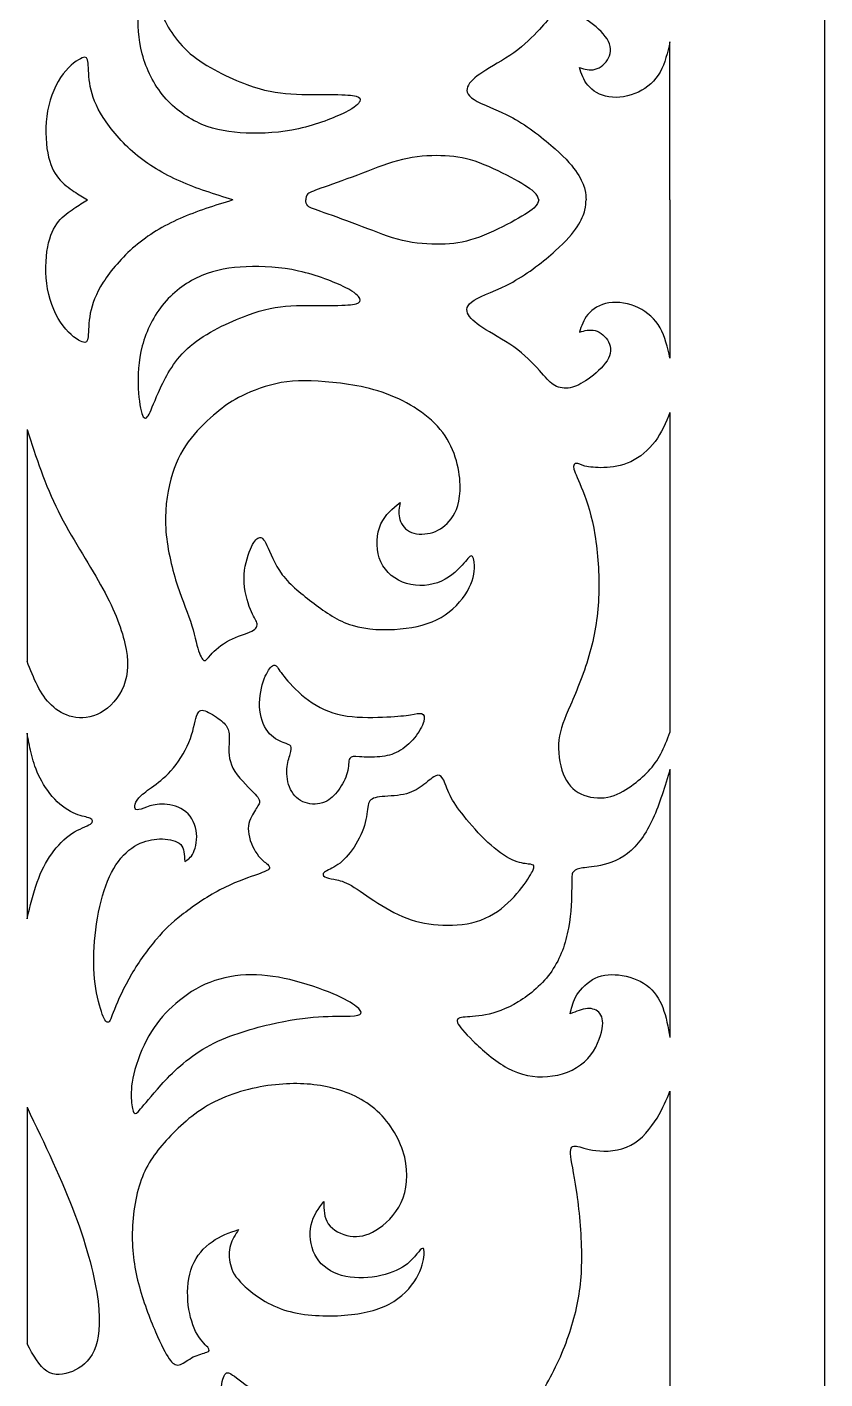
# Model space of a CAD drawing. Header units: millimetres. Extents: x 142 to 455, y 14 to 407.
# Drawn here: x 395.3 to 455, y 115.5 to 216.5 of the extents above; entities that cross this region are included whole.
import ezdxf

# ---------------------------------------------------------------- set-up
doc = ezdxf.new("R2010")
doc.units = ezdxf.units.MM
for name, color, linetype in [('Default', 7, 'Continuous'), ('DV1_Layer_1', 7, 'Continuous'), ('Layer_1', 7, 'Continuous')]:
    doc.layers.add(name, color=color, linetype=linetype)

# ---------------------------------------------------------------- blocks, each defined once
blk = doc.blocks.new('SE')
at = {"layer": 'DV1_Layer_1', "color": 7, "linetype": 'Continuous'}
for points, knots in [([(411.72, 212.24), (410.41, 212.73), (408.68, 213.54), (407.5, 214.54), (406.33, 215.54), (405.7, 216.72), (405.27, 217.65), (404.84, 218.58), (404.61, 219.25), (404.42, 219.62), (404.23, 219.98), (404.07, 220.04), (403.93, 219.7), (403.78, 219.37), (403.66, 218.64), (403.61, 217.71), (403.57, 216.78), (403.61, 215.65), (403.91, 214.52), (404.21, 213.38), (404.77, 212.24), (405.55, 211.32), (406.33, 210.4), (407.33, 209.7), (408.36, 209.26), (409.4, 208.83), (410.47, 208.66), (412.89, 208.56), (414.25, 208.63), (415.6, 208.93), (416.95, 209.23), (418.29, 209.76), (419.08, 210.15), (419.86, 210.54), (420.09, 210.8), (420.17, 210.98), (420.25, 211.17), (420.18, 211.28), (419.61, 211.44), (419.11, 211.48), (418.23, 211.49), (417.35, 211.5), (416.09, 211.47), (415.02, 211.53), (413.94, 211.6), (413.04, 211.76), (411.72, 212.24)], [0, 0, 0, 0, 0.058824, 0.058824, 0.058824, 0.117647, 0.117647, 0.117647, 0.176471, 0.176471, 0.176471, 0.235294, 0.235294, 0.235294, 0.294118, 0.294118, 0.294118, 0.352941, 0.352941, 0.352941, 0.411765, 0.411765, 0.411765, 0.470588, 0.470588, 0.470588, 0.529412, 0.529412, 0.588235, 0.588235, 0.588235, 0.647059, 0.647059, 0.647059, 0.705882, 0.705882, 0.705882, 0.764706, 0.764706, 0.823529, 0.823529, 0.823529, 0.882353, 0.882353, 0.882353, 1, 1, 1, 1]), ([(443.37, 215.42), (443.18, 214.63), (443, 213.83), (442.25, 212.51), (441.7, 212), (441.01, 211.67), (440.31, 211.34), (439.48, 211.2), (438.8, 211.31), (438.11, 211.41), (437.57, 211.77), (437.23, 212.18), (436.89, 212.58), (436.74, 213.04), (436.6, 213.5), (436.99, 213.38), (437.37, 213.27), (438.17, 213.48), (438.58, 213.81), (438.78, 214.23), (438.98, 214.64), (438.97, 215.14), (438.66, 215.64), (438.36, 216.14), (437.76, 216.64), (436.74, 217.35), (436.33, 217.57), (435.91, 217.65), (435.5, 217.72), (435.09, 217.67), (434.76, 217.49), (434.43, 217.31), (434.19, 217.01), (433.77, 216.53), (433.34, 216.05), (432.74, 215.4), (431.98, 214.82), (431.22, 214.24), (430.29, 213.74), (428.93, 212.9), (428.5, 212.55), (428.1, 211.84), (428.13, 211.47), (428.72, 211.11), (429.3, 210.74), (430.45, 210.38), (431.61, 209.74), (432.77, 209.1), (433.96, 208.17), (434.79, 207.42), (435.63, 206.67), (436.12, 206.11), (436.44, 205.61), (436.76, 205.12), (436.92, 204.7), (437, 204.38), (437.08, 204.06), (437.08, 203.84), (437.09, 203.61)], [0, 0, 0, 0, 0.045455, 0.045455, 0.090909, 0.090909, 0.090909, 0.136364, 0.136364, 0.136364, 0.181818, 0.181818, 0.181818, 0.227273, 0.227273, 0.227273, 0.272727, 0.272727, 0.318182, 0.318182, 0.318182, 0.363636, 0.363636, 0.363636, 0.409091, 0.409091, 0.454545, 0.454545, 0.454545, 0.5, 0.5, 0.5, 0.545455, 0.545455, 0.545455, 0.590909, 0.590909, 0.590909, 0.636364, 0.636364, 0.681818, 0.681818, 0.727273, 0.727273, 0.727273, 0.772727, 0.772727, 0.772727, 0.818182, 0.818182, 0.818182, 0.863636, 0.863636, 0.863636, 0.909091, 0.909091, 0.909091, 1, 1, 1, 1]), ([(410.68, 203.61), (409.33, 204.04), (407.97, 204.46), (406.73, 205.01), (405.48, 205.56), (404.36, 206.23), (403.37, 207.06), (402.39, 207.9), (401.54, 208.9), (400.99, 209.77), (400.43, 210.64), (400.16, 211.38), (400.02, 212.08), (399.89, 212.78), (399.89, 213.44), (399.85, 213.83), (399.81, 214.23), (399.74, 214.35), (399.09, 214.1), (398.5, 213.71), (397.99, 213.03), (397.47, 212.34), (397.03, 211.36), (396.83, 210.27), (396.63, 209.18), (396.67, 208), (396.84, 207.12), (397, 206.24), (397.29, 205.67), (397.64, 205.24), (398, 204.8), (398.43, 204.5), (398.8, 204.25), (399.17, 204), (399.49, 203.81), (399.8, 203.61)], [0, 0, 0, 0, 0.076923, 0.076923, 0.076923, 0.153846, 0.153846, 0.153846, 0.230769, 0.230769, 0.230769, 0.307692, 0.307692, 0.307692, 0.384615, 0.384615, 0.384615, 0.461538, 0.461538, 0.538462, 0.538462, 0.538462, 0.615385, 0.615385, 0.615385, 0.692308, 0.692308, 0.692308, 0.769231, 0.769231, 0.769231, 0.846154, 0.846154, 0.846154, 1, 1, 1, 1]), ([(433.55, 203.61), (433.52, 203.78), (433.49, 203.96), (433.18, 204.23), (432.87, 204.5), (432.29, 204.86), (430.69, 205.72), (429.68, 206.2), (428.79, 206.5), (427.9, 206.8), (427.13, 206.91), (426.24, 206.92), (425.35, 206.94), (424.35, 206.87), (423.36, 206.64), (422.38, 206.4), (421.41, 206.01), (420.38, 205.61), (419.35, 205.22), (418.24, 204.83), (416.8, 204.32), (416.47, 204.2), (416.3, 204.06), (416.13, 203.93), (416.13, 203.77), (416.13, 203.61)], [0, 0, 0, 0, 0.1, 0.1, 0.1, 0.2, 0.2, 0.3, 0.3, 0.3, 0.4, 0.4, 0.4, 0.5, 0.5, 0.5, 0.6, 0.6, 0.6, 0.7, 0.7, 0.8, 0.8, 0.8, 1, 1, 1, 1]), ([(410.68, 203.61), (409.33, 203.19), (407.97, 202.76), (406.73, 202.22), (405.48, 201.67), (404.36, 201), (403.37, 200.16), (402.39, 199.33), (401.54, 198.33), (400.99, 197.46), (400.43, 196.58), (400.16, 195.84), (400.02, 195.14), (399.89, 194.44), (399.89, 193.79), (399.85, 193.39), (399.81, 193), (399.74, 192.87), (399.09, 193.13), (398.5, 193.51), (397.99, 194.2), (397.47, 194.88), (397.03, 195.87), (396.83, 196.96), (396.63, 198.04), (396.67, 199.23), (396.84, 200.1), (397, 200.98), (397.29, 201.55), (397.64, 201.99), (398, 202.42), (398.43, 202.72), (398.8, 202.97), (399.17, 203.22), (399.49, 203.42), (399.8, 203.61)], [0, 0, 0, 0, 0.076923, 0.076923, 0.076923, 0.153846, 0.153846, 0.153846, 0.230769, 0.230769, 0.230769, 0.307692, 0.307692, 0.307692, 0.384615, 0.384615, 0.384615, 0.461538, 0.461538, 0.538462, 0.538462, 0.538462, 0.615385, 0.615385, 0.615385, 0.692308, 0.692308, 0.692308, 0.769231, 0.769231, 0.769231, 0.846154, 0.846154, 0.846154, 1, 1, 1, 1]), ([(433.55, 203.61), (433.52, 203.44), (433.49, 203.27), (433.18, 203), (432.87, 202.73), (432.29, 202.36), (430.69, 201.51), (429.68, 201.02), (428.79, 200.72), (427.9, 200.43), (427.13, 200.32), (426.24, 200.3), (425.35, 200.28), (424.35, 200.35), (423.36, 200.59), (422.38, 200.82), (421.41, 201.22), (420.38, 201.61), (419.35, 202.01), (418.24, 202.4), (416.8, 202.91), (416.47, 203.02), (416.3, 203.16), (416.13, 203.3), (416.13, 203.45), (416.13, 203.61)], [0, 0, 0, 0, 0.1, 0.1, 0.1, 0.2, 0.2, 0.3, 0.3, 0.3, 0.4, 0.4, 0.4, 0.5, 0.5, 0.5, 0.6, 0.6, 0.6, 0.7, 0.7, 0.8, 0.8, 0.8, 1, 1, 1, 1]), ([(443.37, 191.8), (443.18, 192.6), (443, 193.4), (442.25, 194.71), (441.7, 195.23), (441.01, 195.56), (440.31, 195.88), (439.48, 196.03), (438.8, 195.92), (438.11, 195.81), (437.57, 195.46), (437.23, 195.05), (436.89, 194.64), (436.74, 194.18), (436.6, 193.73), (436.99, 193.84), (437.37, 193.96), (438.17, 193.74), (438.58, 193.41), (438.78, 193), (438.98, 192.59), (438.97, 192.09), (438.66, 191.59), (438.36, 191.09), (437.76, 190.59), (436.74, 189.87), (436.33, 189.66), (435.91, 189.58), (435.5, 189.5), (435.09, 189.56), (434.76, 189.74), (434.43, 189.92), (434.19, 190.22), (433.77, 190.69), (433.34, 191.17), (432.74, 191.83), (431.98, 192.41), (431.22, 192.99), (430.29, 193.49), (428.93, 194.33), (428.5, 194.67), (428.1, 195.38), (428.13, 195.76), (428.72, 196.12), (429.3, 196.48), (430.45, 196.84), (431.61, 197.48), (432.77, 198.13), (433.96, 199.05), (434.79, 199.8), (435.63, 200.55), (436.12, 201.12), (436.44, 201.61), (436.76, 202.1), (436.92, 202.52), (437, 202.84), (437.08, 203.16), (437.08, 203.39), (437.09, 203.61)], [0, 0, 0, 0, 0.045455, 0.045455, 0.090909, 0.090909, 0.090909, 0.136364, 0.136364, 0.136364, 0.181818, 0.181818, 0.181818, 0.227273, 0.227273, 0.227273, 0.272727, 0.272727, 0.318182, 0.318182, 0.318182, 0.363636, 0.363636, 0.363636, 0.409091, 0.409091, 0.454545, 0.454545, 0.454545, 0.5, 0.5, 0.5, 0.545455, 0.545455, 0.545455, 0.590909, 0.590909, 0.590909, 0.636364, 0.636364, 0.681818, 0.681818, 0.727273, 0.727273, 0.727273, 0.772727, 0.772727, 0.772727, 0.818182, 0.818182, 0.818182, 0.863636, 0.863636, 0.863636, 0.909091, 0.909091, 0.909091, 1, 1, 1, 1]), ([(411.72, 194.98), (410.41, 194.5), (408.68, 193.69), (407.5, 192.69), (406.33, 191.69), (405.7, 190.5), (405.27, 189.57), (404.84, 188.64), (404.61, 187.97), (404.42, 187.61), (404.23, 187.25), (404.07, 187.19), (403.93, 187.52), (403.78, 187.86), (403.66, 188.59), (403.61, 189.52), (403.57, 190.44), (403.61, 191.57), (403.91, 192.71), (404.21, 193.84), (404.77, 194.98), (405.55, 195.91), (406.33, 196.83), (407.33, 197.53), (408.36, 197.96), (409.4, 198.4), (410.47, 198.57), (412.89, 198.67), (414.25, 198.6), (415.6, 198.3), (416.95, 198), (418.29, 197.47), (419.08, 197.08), (419.86, 196.68), (420.09, 196.43), (420.17, 196.24), (420.25, 196.06), (420.18, 195.94), (419.61, 195.78), (419.11, 195.74), (418.23, 195.73), (417.35, 195.73), (416.09, 195.76), (415.02, 195.69), (413.94, 195.63), (413.04, 195.47), (411.72, 194.98)], [0, 0, 0, 0, 0.058824, 0.058824, 0.058824, 0.117647, 0.117647, 0.117647, 0.176471, 0.176471, 0.176471, 0.235294, 0.235294, 0.235294, 0.294118, 0.294118, 0.294118, 0.352941, 0.352941, 0.352941, 0.411765, 0.411765, 0.411765, 0.470588, 0.470588, 0.470588, 0.529412, 0.529412, 0.588235, 0.588235, 0.588235, 0.647059, 0.647059, 0.647059, 0.705882, 0.705882, 0.705882, 0.764706, 0.764706, 0.823529, 0.823529, 0.823529, 0.882353, 0.882353, 0.882353, 1, 1, 1, 1]), ([(411.11, 188.84), (411.81, 189.2), (412.81, 189.64), (413.89, 189.88), (414.97, 190.12), (416.12, 190.14), (417.59, 190.03), (419.05, 189.92), (420.82, 189.66), (422.47, 189.01), (424.12, 188.36), (425.65, 187.32), (426.55, 185.98), (427.45, 184.65), (427.72, 183.02), (427.67, 181.88), (427.63, 180.73), (427.27, 180.08), (426.86, 179.61), (426.45, 179.13), (425.5, 178.56), (424.3, 178.62), (423.46, 179.06), (423.22, 179.48), (423.05, 180.26), (423.12, 180.63), (423.19, 181), (422.63, 180.56), (422.08, 180.12), (421.43, 178.68), (421.35, 177.68), (421.63, 176.86), (421.91, 176.04), (422.55, 175.39), (423.36, 175.06), (424.18, 174.74), (425.16, 174.72), (425.98, 175.01), (426.79, 175.29), (427.43, 175.88), (427.82, 176.31), (428.22, 176.73), (428.36, 177.01), (428.5, 177.01), (428.63, 177.01), (428.76, 176.73), (428.76, 176.26), (428.76, 175.78), (428.63, 175.09), (428.22, 174.38), (427.8, 173.66), (427.1, 172.92), (426.25, 172.42), (425.39, 171.92), (424.38, 171.67), (422.03, 171.45), (420.71, 171.49), (419.61, 171.83), (418.51, 172.17), (417.64, 172.79), (416.75, 173.46), (415.87, 174.12), (414.97, 174.82), (414.37, 175.61), (413.77, 176.41), (413.47, 177.29), (412.99, 178.31), (412.65, 178.56), (412.22, 178.05), (411.77, 176.98), (411.52, 176.16), (411.52, 174.46), (411.77, 173.58), (411.99, 173.02), (412.21, 172.47), (412.41, 172.24), (412.47, 172.02), (412.54, 171.79), (412.47, 171.58), (411.71, 171.19), (411.02, 171.02), (409.82, 170.39), (409.31, 169.94), (409.03, 169.63), (408.74, 169.32), (408.68, 169.17), (408.57, 169.19), (408.45, 169.21), (408.28, 169.41), (407.95, 170.42), (407.8, 171.24), (407.21, 173.02), (406.78, 173.99), (406.03, 176.46), (405.7, 177.96), (405.65, 179.37), (405.6, 180.78), (405.83, 182.09), (406.17, 183.16), (406.51, 184.23), (406.97, 185.06), (407.56, 185.81), (408.15, 186.56), (408.88, 187.23), (409.45, 187.71), (410.01, 188.19), (410.41, 188.47), (411.11, 188.84)], [0, 0, 0, 0, 0.02381, 0.02381, 0.02381, 0.047619, 0.047619, 0.047619, 0.071429, 0.071429, 0.071429, 0.095238, 0.095238, 0.095238, 0.119048, 0.119048, 0.119048, 0.142857, 0.142857, 0.142857, 0.166667, 0.190476, 0.190476, 0.214286, 0.214286, 0.238095, 0.238095, 0.238095, 0.261905, 0.261905, 0.285714, 0.285714, 0.285714, 0.309524, 0.309524, 0.309524, 0.333333, 0.333333, 0.333333, 0.357143, 0.357143, 0.357143, 0.380952, 0.380952, 0.380952, 0.404762, 0.404762, 0.404762, 0.428571, 0.428571, 0.428571, 0.452381, 0.452381, 0.452381, 0.47619, 0.47619, 0.5, 0.5, 0.5, 0.52381, 0.52381, 0.52381, 0.547619, 0.547619, 0.547619, 0.571429, 0.571429, 0.595238, 0.619048, 0.619048, 0.642857, 0.642857, 0.666667, 0.666667, 0.666667, 0.690476, 0.690476, 0.690476, 0.714286, 0.714286, 0.738095, 0.738095, 0.761905, 0.761905, 0.761905, 0.785714, 0.785714, 0.785714, 0.809524, 0.809524, 0.833333, 0.833333, 0.857143, 0.857143, 0.880952, 0.880952, 0.880952, 0.904762, 0.904762, 0.904762, 0.928571, 0.928571, 0.928571, 0.952381, 0.952381, 0.952381, 1, 1, 1, 1]), ([(443.37, 187.73), (443.06, 186.97), (442.74, 186.22), (442.26, 185.57), (441.77, 184.92), (441.11, 184.37), (440.43, 184.05), (439.74, 183.73), (439.03, 183.63), (438.43, 183.61), (437.83, 183.59), (437.34, 183.65), (437.01, 183.73), (436.69, 183.82), (436.51, 183.93), (436.23, 183.93), (436.11, 183.82), (436.19, 183.5), (436.27, 183.19), (436.54, 182.68), (437.17, 181.05), (437.53, 179.93), (437.98, 177.23), (438.08, 175.65), (438.04, 174.15), (437.99, 172.65), (437.78, 171.24), (436.99, 168.38), (436.39, 166.94), (435.93, 165.87), (435.47, 164.8), (435.16, 164.1), (435.06, 163.26), (434.97, 162.43), (435.1, 161.46), (435.39, 160.73), (435.67, 160), (436.11, 159.51), (436.71, 159.23), (437.3, 158.94), (438.04, 158.86), (438.71, 158.98), (439.37, 159.11), (439.96, 159.46), (440.97, 160.17), (441.4, 160.54), (442.13, 161.33), (442.43, 161.74), (442.68, 162.23), (442.94, 162.71), (443.16, 163.27), (443.37, 163.83)], [0, 0, 0, 0, 0.05, 0.05, 0.05, 0.1, 0.1, 0.1, 0.15, 0.15, 0.15, 0.2, 0.2, 0.2, 0.25, 0.25, 0.3, 0.3, 0.3, 0.35, 0.35, 0.4, 0.4, 0.45, 0.45, 0.45, 0.5, 0.5, 0.55, 0.55, 0.55, 0.6, 0.6, 0.6, 0.65, 0.65, 0.65, 0.7, 0.7, 0.7, 0.75, 0.75, 0.75, 0.8, 0.8, 0.85, 0.85, 0.9, 0.9, 0.9, 1, 1, 1, 1]), ([(395.29, 186.45), (395.96, 184.39), (396.64, 182.33), (398.59, 178.41), (399.86, 176.53), (400.79, 174.86), (401.73, 173.19), (402.33, 171.72), (402.61, 170.47), (402.9, 169.22), (402.87, 168.2), (402.52, 167.31), (402.17, 166.42), (401.5, 165.68), (400.79, 165.29), (400.09, 164.9), (399.34, 164.85), (398.71, 164.99), (398.07, 165.13), (397.54, 165.44), (397.12, 165.85), (396.69, 166.25), (396.36, 166.75), (396.07, 167.32), (395.78, 167.88), (395.54, 168.51), (395.29, 169.14)], [0, 0, 0, 0, 0.1, 0.1, 0.2, 0.2, 0.2, 0.3, 0.3, 0.3, 0.4, 0.4, 0.4, 0.5, 0.5, 0.5, 0.6, 0.6, 0.6, 0.7, 0.7, 0.7, 0.8, 0.8, 0.8, 1, 1, 1, 1]), ([(422.2, 164.98), (421.36, 164.94), (420.22, 164.9), (418.22, 165.2), (416.51, 165.88), (414.58, 167.81), (414.15, 168.5), (413.87, 168.88), (413.79, 168.92), (413.48, 168.67), (413.24, 168.37), (413.03, 167.82), (412.82, 167.28), (412.65, 166.5), (412.68, 165.76), (412.71, 165.03), (412.94, 164.34), (413.29, 163.88), (413.64, 163.43), (414.11, 163.2), (414.44, 163.07), (414.77, 162.94), (414.95, 162.91), (415.02, 162.8), (415.09, 162.68), (415.05, 162.48), (414.97, 162.21), (414.88, 161.93), (414.75, 161.57), (414.72, 161.1), (414.69, 160.63), (414.77, 160.04), (414.99, 159.57), (415.22, 159.1), (415.61, 158.74), (416.08, 158.58), (416.55, 158.41), (417.11, 158.44), (417.54, 158.62), (417.98, 158.8), (418.29, 159.13), (418.58, 159.52), (418.86, 159.91), (419.12, 160.37), (419.35, 161.26), (419.32, 161.68), (419.42, 161.88), (419.52, 162.07), (419.75, 162.03), (420.16, 162), (420.56, 161.97), (421.15, 161.96), (421.66, 162), (422.18, 162.05), (422.62, 162.17), (423.06, 162.4), (423.49, 162.64), (423.92, 163), (424.26, 163.41), (424.6, 163.83), (424.86, 164.3), (425.05, 164.97), (424.98, 165.17), (424.8, 165.23), (424.63, 165.28), (424.36, 165.2), (423.96, 165.13), (423.56, 165.07), (423.03, 165.03), (422.2, 164.98)], [0, 0, 0, 0, 0.037037, 0.037037, 0.074074, 0.111111, 0.148148, 0.148148, 0.185185, 0.185185, 0.222222, 0.222222, 0.222222, 0.259259, 0.259259, 0.259259, 0.296296, 0.296296, 0.296296, 0.333333, 0.333333, 0.333333, 0.37037, 0.37037, 0.37037, 0.407407, 0.407407, 0.407407, 0.444444, 0.444444, 0.444444, 0.481481, 0.481481, 0.481481, 0.518519, 0.518519, 0.518519, 0.555556, 0.555556, 0.555556, 0.592593, 0.592593, 0.592593, 0.62963, 0.62963, 0.666667, 0.666667, 0.666667, 0.703704, 0.703704, 0.703704, 0.740741, 0.740741, 0.740741, 0.777778, 0.777778, 0.777778, 0.814815, 0.814815, 0.814815, 0.851852, 0.851852, 0.888889, 0.888889, 0.888889, 0.925926, 0.925926, 0.925926, 1, 1, 1, 1]), ([(406.85, 150.17), (407.63, 150.77), (408.68, 151.52), (409.7, 152.05), (410.71, 152.59), (411.68, 152.92), (412.94, 153.36), (413.22, 153.47), (413.48, 153.7), (413.45, 153.82), (413.28, 153.97), (413.11, 154.12), (412.79, 154.3), (412.49, 154.74), (412.18, 155.17), (411.88, 155.86), (411.8, 157), (412.01, 157.46), (412.22, 157.8), (412.42, 158.14), (412.62, 158.37), (412.67, 158.57), (412.72, 158.77), (412.62, 158.94), (411.78, 159.8), (411.04, 160.48), (410.69, 161.15), (410.34, 161.81), (410.42, 163.1), (410.42, 163.78), (410.33, 164.05), (410.24, 164.33), (410.05, 164.53), (409.72, 164.78), (409.4, 165.03), (408.45, 165.63), (408.11, 165.45), (407.83, 164.61), (407.71, 163.85), (407.4, 163.08), (407.08, 162.31), (406.57, 161.53), (405.54, 160.38), (405.03, 160.03), (404.61, 159.72), (404.18, 159.41), (403.86, 159.16), (403.44, 158.7), (403.36, 158.5), (403.34, 158.34), (403.33, 158.17), (403.38, 158.04), (403.53, 158.04), (403.68, 158.03), (403.93, 158.14), (404.23, 158.25), (404.53, 158.36), (404.88, 158.46), (405.38, 158.46), (405.87, 158.46), (406.5, 158.36), (406.99, 158.02), (407.48, 157.69), (407.84, 157.11), (408.05, 155.89), (407.91, 155.23), (407.73, 154.84), (407.54, 154.44), (407.31, 154.32), (407.08, 154.19), (407.07, 154.67), (407.05, 155.16), (406.78, 155.45), (406.5, 155.74), (405.95, 155.84), (405.41, 155.86), (404.87, 155.87), (404.33, 155.8), (403.76, 155.54), (403.2, 155.29), (402.61, 154.84), (402.12, 154.19), (401.63, 153.53), (401.23, 152.66), (400.93, 151.62), (400.63, 150.57), (400.43, 149.36), (400.34, 148.22), (400.24, 147.08), (400.26, 146), (400.5, 144.09), (400.73, 143.25), (400.92, 142.76), (401.11, 142.26), (401.27, 142.12), (401.39, 142.18), (401.5, 142.23), (401.57, 142.49), (401.83, 143.13), (402.08, 143.76), (402.53, 144.78), (403.67, 146.73), (404.37, 147.68), (404.97, 148.38), (405.57, 149.09), (406.07, 149.56), (406.85, 150.17)], [0, 0, 0, 0, 0.02439, 0.02439, 0.02439, 0.04878, 0.04878, 0.073171, 0.073171, 0.097561, 0.097561, 0.097561, 0.121951, 0.121951, 0.121951, 0.146341, 0.146341, 0.170732, 0.170732, 0.170732, 0.195122, 0.195122, 0.195122, 0.219512, 0.219512, 0.243902, 0.243902, 0.243902, 0.268293, 0.292683, 0.292683, 0.292683, 0.317073, 0.317073, 0.317073, 0.341463, 0.365854, 0.365854, 0.390244, 0.390244, 0.390244, 0.414634, 0.414634, 0.439024, 0.439024, 0.439024, 0.463415, 0.463415, 0.487805, 0.487805, 0.487805, 0.512195, 0.512195, 0.512195, 0.536585, 0.536585, 0.536585, 0.560976, 0.560976, 0.560976, 0.585366, 0.585366, 0.585366, 0.609756, 0.609756, 0.634146, 0.634146, 0.634146, 0.658537, 0.658537, 0.658537, 0.682927, 0.682927, 0.682927, 0.707317, 0.707317, 0.707317, 0.731707, 0.731707, 0.731707, 0.756098, 0.756098, 0.756098, 0.780488, 0.780488, 0.780488, 0.804878, 0.804878, 0.804878, 0.829268, 0.829268, 0.853659, 0.853659, 0.853659, 0.878049, 0.878049, 0.878049, 0.902439, 0.902439, 0.902439, 0.926829, 0.926829, 0.95122, 0.95122, 0.95122, 1, 1, 1, 1]), ([(395.29, 149.9), (395.52, 150.86), (395.75, 151.82), (396.05, 152.64), (396.34, 153.46), (396.7, 154.14), (397.14, 154.76), (397.57, 155.37), (398.09, 155.91), (399.19, 156.63), (400.36, 156.97), (400.21, 157.31), (399.77, 157.51), (399.4, 157.54), (398.44, 157.94), (397.86, 158.31), (396.86, 159.36), (396.44, 160.03), (395.87, 161.24), (395.72, 161.78), (395.59, 162.3), (395.47, 162.81), (395.38, 163.3), (395.29, 163.78)], [0, 0, 0, 0, 0.090909, 0.090909, 0.090909, 0.181818, 0.181818, 0.181818, 0.272727, 0.272727, 0.363636, 0.454545, 0.454545, 0.545455, 0.545455, 0.636364, 0.636364, 0.727273, 0.727273, 0.818182, 0.818182, 0.818182, 1, 1, 1, 1]), ([(427.97, 157.56), (428.46, 156.96), (429.1, 156.21), (429.75, 155.61), (430.39, 155.02), (431.03, 154.56), (432.09, 154.06), (432.5, 154.02), (432.77, 153.99), (433.04, 153.96), (433.17, 153.94), (433.22, 153.7), (433.13, 153.47), (432.57, 152.59), (432.1, 151.93), (430.87, 150.7), (430.12, 150.13), (429.23, 149.8), (428.35, 149.47), (427.33, 149.39), (425.43, 149.46), (424.55, 149.62), (422.82, 150.27), (421.98, 150.77), (420.49, 151.74), (419.85, 152.22), (419.36, 152.48), (418.86, 152.74), (418.52, 152.8), (418.23, 152.85), (417.94, 152.9), (417.69, 152.94), (417.41, 153.12), (417.36, 153.24), (417.54, 153.38), (417.72, 153.52), (418.12, 153.66), (418.54, 153.95), (418.95, 154.24), (419.38, 154.69), (419.75, 155.25), (420.12, 155.81), (420.43, 156.5), (420.73, 157.69), (420.72, 158.19), (420.93, 158.81), (421.16, 158.94), (422.13, 159.07), (422.88, 159.07), (423.45, 159.19), (424.03, 159.31), (424.45, 159.56), (424.83, 159.83), (425.2, 160.11), (425.89, 160.74), (426.23, 160.63), (426.39, 160.36), (426.55, 160.08), (426.69, 159.6), (426.92, 159.12), (427.16, 158.64), (427.49, 158.17), (427.97, 157.56)], [0, 0, 0, 0, 0.038462, 0.038462, 0.038462, 0.076923, 0.076923, 0.115385, 0.115385, 0.115385, 0.153846, 0.153846, 0.192308, 0.192308, 0.230769, 0.230769, 0.269231, 0.269231, 0.269231, 0.307692, 0.307692, 0.346154, 0.346154, 0.384615, 0.384615, 0.423077, 0.423077, 0.423077, 0.461538, 0.461538, 0.461538, 0.5, 0.5, 0.538462, 0.538462, 0.538462, 0.576923, 0.576923, 0.576923, 0.615385, 0.615385, 0.615385, 0.653846, 0.653846, 0.692308, 0.692308, 0.730769, 0.730769, 0.769231, 0.769231, 0.769231, 0.807692, 0.807692, 0.807692, 0.846154, 0.884615, 0.884615, 0.884615, 0.923077, 0.923077, 0.923077, 1, 1, 1, 1]), ([(443.37, 161.08), (442.98, 159.78), (442.6, 158.48), (441.58, 156.27), (440.96, 155.36), (440.2, 154.78), (439.44, 154.2), (438.56, 153.96), (437.29, 153.72), (436.9, 153.72), (436.34, 153.6), (436.17, 153.49), (436.09, 153.32), (436.01, 153.14), (436.03, 152.92), (436.02, 152.22), (436.01, 151.52), (435.99, 150.35), (435.78, 149.2), (435.57, 148.06), (435.19, 146.95), (433.86, 145.03), (432.92, 144.23), (431.13, 143.15), (430.29, 142.86), (428.86, 142.58), (428.27, 142.58), (427.53, 142.49), (427.37, 142.41), (427.6, 141.86), (427.99, 141.41), (429.32, 140.11), (430.26, 139.26), (431.23, 138.74), (432.2, 138.22), (433.2, 138.02), (434.21, 138.11), (435.23, 138.19), (436.26, 138.56), (436.97, 139.21), (437.69, 139.85), (438.08, 140.76), (438.25, 141.43), (438.41, 142.11), (438.34, 142.53), (437.93, 143.09), (437.59, 143.22), (437.19, 143.19), (436.8, 143.16), (436.36, 142.98), (435.91, 142.79), (435.99, 143.18), (436.06, 143.56), (436.31, 144.03), (436.57, 144.49), (437.01, 145.03), (437.57, 145.35), (438.13, 145.68), (438.8, 145.78), (439.53, 145.7), (440.26, 145.62), (441.04, 145.36), (441.62, 144.94), (442.2, 144.52), (442.57, 143.93), (442.83, 143.26), (443.08, 142.58), (443.23, 141.81), (443.37, 141.03)], [0, 0, 0, 0, 0.037037, 0.037037, 0.074074, 0.074074, 0.074074, 0.111111, 0.111111, 0.148148, 0.148148, 0.185185, 0.185185, 0.185185, 0.222222, 0.222222, 0.222222, 0.259259, 0.259259, 0.259259, 0.296296, 0.296296, 0.333333, 0.333333, 0.37037, 0.37037, 0.407407, 0.407407, 0.444444, 0.444444, 0.481481, 0.481481, 0.518519, 0.518519, 0.518519, 0.555556, 0.555556, 0.555556, 0.592593, 0.592593, 0.592593, 0.62963, 0.62963, 0.62963, 0.666667, 0.666667, 0.703704, 0.703704, 0.703704, 0.740741, 0.740741, 0.740741, 0.777778, 0.777778, 0.777778, 0.814815, 0.814815, 0.814815, 0.851852, 0.851852, 0.851852, 0.888889, 0.888889, 0.888889, 0.925926, 0.925926, 0.925926, 1, 1, 1, 1]), ([(413.44, 142.01), (411.97, 141.66), (410.17, 141.13), (408.7, 140.31), (407.24, 139.48), (406.11, 138.35), (405.32, 137.49), (404.53, 136.62), (404.07, 136.02), (403.5, 135.35), (403.38, 135.28), (403.29, 135.4), (403.2, 135.52), (403.13, 135.84), (403.09, 136.32), (403.06, 136.79), (403.06, 137.44), (403.48, 139.18), (403.91, 140.28), (404.41, 141.16), (404.9, 142.03), (405.46, 142.69), (406.15, 143.33), (406.84, 143.96), (407.67, 144.58), (409.54, 145.42), (410.58, 145.65), (411.65, 145.7), (412.71, 145.75), (413.79, 145.62), (416.09, 145.08), (417.31, 144.66), (419.05, 143.92), (419.58, 143.59), (420.21, 143.11), (420.31, 142.95), (420.25, 142.83), (420.19, 142.72), (419.98, 142.65), (418.92, 142.61), (418.08, 142.63), (417.08, 142.57), (416.08, 142.51), (414.92, 142.35), (413.44, 142.01)], [0, 0, 0, 0, 0.055556, 0.055556, 0.055556, 0.111111, 0.111111, 0.111111, 0.166667, 0.166667, 0.222222, 0.222222, 0.222222, 0.277778, 0.277778, 0.277778, 0.333333, 0.333333, 0.388889, 0.388889, 0.388889, 0.444444, 0.444444, 0.444444, 0.5, 0.5, 0.555556, 0.555556, 0.555556, 0.611111, 0.611111, 0.666667, 0.666667, 0.722222, 0.722222, 0.777778, 0.777778, 0.777778, 0.833333, 0.833333, 0.888889, 0.888889, 0.888889, 1, 1, 1, 1]), ([(405.86, 133.51), (406.77, 134.48), (407.91, 135.51), (409.31, 136.22), (410.71, 136.94), (412.37, 137.34), (413.86, 137.5), (415.35, 137.66), (416.68, 137.59), (419.25, 136.98), (420.49, 136.44), (421.48, 135.52), (422.48, 134.61), (423.22, 133.32), (423.53, 132.08), (423.83, 130.84), (423.7, 129.64), (423.26, 128.69), (422.82, 127.74), (422.06, 127.04), (421.38, 126.63), (420.69, 126.21), (420.08, 126.08), (418.81, 126.3), (418.15, 126.64), (417.82, 127.11), (417.49, 127.58), (417.49, 128.18), (417.49, 128.78), (417.09, 128.25), (416.69, 127.73), (416.54, 127.03), (416.38, 126.34), (416.47, 125.48), (417.15, 124.13), (417.75, 123.63), (418.52, 123.35), (419.29, 123.07), (420.23, 123.01), (421.11, 123.13), (421.99, 123.24), (422.81, 123.53), (423.92, 124.2), (424.22, 124.58), (424.43, 124.85), (424.65, 125.11), (424.78, 125.26), (424.87, 125.27), (424.96, 125.28), (425.02, 125.17), (424.98, 124.78), (424.95, 124.4), (424.82, 123.74), (424, 122.34), (423.32, 121.6), (422.36, 121.1), (421.41, 120.6), (420.18, 120.34), (417.36, 120.17), (415.78, 120.26), (414.47, 120.69), (413.15, 121.13), (412.11, 121.91), (410.84, 123.14), (410.61, 123.58), (410.5, 124.06), (410.38, 124.54), (410.38, 125.06), (410.62, 125.94), (410.87, 126.31), (411.11, 126.68), (410.42, 126.44), (409.74, 126.2), (409.13, 125.77), (408.51, 125.34), (407.97, 124.73), (407.65, 123.95), (407.34, 123.17), (407.17, 121.29), (407.6, 119.66), (407.9, 119.07), (408.21, 118.47), (408.61, 118.1), (408.8, 117.88), (408.98, 117.66), (408.95, 117.59), (408.51, 117.43), (408.1, 117.34), (407.35, 116.97), (407.03, 116.69), (406.48, 116.49), (406.05, 116.66), (405.46, 117.77), (404.64, 119.6), (404.13, 120.87), (403.76, 122.16), (403.38, 123.44), (403.16, 124.74), (403.16, 127.6), (403.38, 129.15), (403.83, 130.39), (404.28, 131.62), (404.96, 132.54), (405.86, 133.51)], [0, 0, 0, 0, 0.02439, 0.02439, 0.02439, 0.04878, 0.04878, 0.04878, 0.073171, 0.073171, 0.097561, 0.097561, 0.097561, 0.121951, 0.121951, 0.121951, 0.146341, 0.146341, 0.146341, 0.170732, 0.170732, 0.170732, 0.195122, 0.195122, 0.219512, 0.219512, 0.219512, 0.243902, 0.243902, 0.243902, 0.268293, 0.268293, 0.268293, 0.292683, 0.292683, 0.317073, 0.317073, 0.317073, 0.341463, 0.341463, 0.341463, 0.365854, 0.365854, 0.390244, 0.390244, 0.390244, 0.414634, 0.414634, 0.414634, 0.439024, 0.439024, 0.439024, 0.463415, 0.463415, 0.487805, 0.487805, 0.487805, 0.512195, 0.512195, 0.536585, 0.536585, 0.536585, 0.560976, 0.560976, 0.585366, 0.585366, 0.585366, 0.609756, 0.609756, 0.634146, 0.634146, 0.634146, 0.658537, 0.658537, 0.658537, 0.682927, 0.682927, 0.682927, 0.707317, 0.731707, 0.731707, 0.731707, 0.756098, 0.756098, 0.756098, 0.780488, 0.780488, 0.804878, 0.804878, 0.829268, 0.829268, 0.853659, 0.878049, 0.878049, 0.902439, 0.902439, 0.902439, 0.926829, 0.926829, 0.95122, 0.95122, 0.95122, 1, 1, 1, 1]), ([(443.37, 110.14), (442.66, 109.14), (441.94, 108.14), (441.12, 107.37), (440.31, 106.59), (439.39, 106.05), (438.51, 105.78), (437.62, 105.5), (435.9, 105.5), (433.67, 106.54), (432.64, 108.48), (432.45, 109.48), (432.27, 110.48), (432.41, 111.52), (432.88, 112.66), (433.35, 113.8), (434.96, 116.32), (435.99, 119.19), (436.32, 120.56), (436.65, 121.93), (436.79, 123.25), (436.77, 124.82), (436.76, 126.4), (436.59, 128.23), (436.39, 129.59), (436.19, 130.95), (435.96, 131.84), (435.93, 132.34), (435.9, 132.84), (436.07, 132.95), (436.37, 132.91), (436.67, 132.87), (437.1, 132.67), (437.83, 132.58), (438.56, 132.49), (439.59, 132.52), (440.44, 132.97), (441.28, 133.41), (441.94, 134.27), (442.4, 135.01), (442.86, 135.76), (443.11, 136.39), (443.37, 137.02)], [0, 0, 0, 0, 0.058824, 0.058824, 0.058824, 0.117647, 0.117647, 0.117647, 0.176471, 0.235294, 0.294118, 0.294118, 0.294118, 0.352941, 0.352941, 0.352941, 0.411765, 0.470588, 0.470588, 0.470588, 0.529412, 0.529412, 0.529412, 0.588235, 0.588235, 0.588235, 0.647059, 0.647059, 0.647059, 0.705882, 0.705882, 0.705882, 0.764706, 0.764706, 0.764706, 0.823529, 0.823529, 0.823529, 0.882353, 0.882353, 0.882353, 1, 1, 1, 1]), ([(395.29, 135.81), (396.61, 133.07), (397.92, 130.32), (398.87, 127.81), (399.81, 125.31), (400.38, 123.05), (400.6, 121.33), (400.81, 119.61), (400.67, 118.44), (400.3, 117.63), (399.93, 116.81), (399.32, 116.35), (398.68, 116.08), (398.04, 115.81), (397.35, 115.72), (396.78, 116.09), (396.21, 116.47), (395.75, 117.3), (395.29, 118.13)], [0, 0, 0, 0, 0.142857, 0.142857, 0.142857, 0.285714, 0.285714, 0.285714, 0.428571, 0.428571, 0.428571, 0.571429, 0.571429, 0.571429, 0.714286, 0.714286, 0.714286, 1, 1, 1, 1]), ([(419.12, 112.56), (418.12, 112.53), (416.95, 112.56), (415.82, 112.87), (414.68, 113.19), (413.58, 113.79), (411.84, 114.9), (411.2, 115.42), (410.4, 116), (410.24, 116.07), (410.09, 115.85), (409.94, 115.63), (409.8, 115.12), (409.79, 114.48), (409.78, 113.85), (409.91, 113.09), (410.5, 111.79), (410.95, 111.25), (411.34, 110.91), (411.72, 110.58), (412.04, 110.45), (412.22, 110.3), (412.4, 110.16), (412.44, 110), (412.35, 109.85), (412.27, 109.7), (412.05, 109.56), (411.85, 109.35), (411.65, 109.13), (411.47, 108.85), (411.48, 108.38), (411.5, 107.91), (411.71, 107.25), (412.02, 106.68), (412.32, 106.11), (412.72, 105.62), (413.39, 104.91), (413.67, 104.68), (413.87, 104.59), (414.08, 104.49), (414.22, 104.54), (414.55, 104.7), (414.88, 104.86), (415.4, 105.15), (415.84, 105.62), (416.27, 106.09), (416.63, 106.75), (416.76, 107.31), (416.9, 107.86), (416.81, 108.32), (416.82, 108.62), (416.82, 108.92), (416.92, 109.06), (417.29, 109.14), (417.66, 109.22), (418.31, 109.23), (418.96, 109.33), (419.61, 109.43), (420.26, 109.62), (420.86, 109.95), (421.46, 110.29), (422.01, 110.78), (422.37, 111.19), (422.73, 111.6), (422.92, 111.95), (423, 112.28), (423.08, 112.62), (423.05, 112.95), (422.61, 113.1), (422.19, 112.93), (421.57, 112.8), (420.95, 112.67), (420.12, 112.59), (419.12, 112.56)], [0, 0, 0, 0, 0.037037, 0.037037, 0.037037, 0.074074, 0.074074, 0.111111, 0.111111, 0.148148, 0.148148, 0.148148, 0.185185, 0.185185, 0.185185, 0.222222, 0.222222, 0.259259, 0.259259, 0.259259, 0.296296, 0.296296, 0.296296, 0.333333, 0.333333, 0.333333, 0.37037, 0.37037, 0.37037, 0.407407, 0.407407, 0.407407, 0.444444, 0.444444, 0.444444, 0.481481, 0.481481, 0.518519, 0.518519, 0.518519, 0.555556, 0.555556, 0.555556, 0.592593, 0.592593, 0.592593, 0.62963, 0.62963, 0.62963, 0.666667, 0.666667, 0.666667, 0.703704, 0.703704, 0.703704, 0.740741, 0.740741, 0.740741, 0.777778, 0.777778, 0.777778, 0.814815, 0.814815, 0.814815, 0.851852, 0.851852, 0.851852, 0.888889, 0.888889, 0.925926, 0.925926, 0.925926, 1, 1, 1, 1])]:
    blk.add_open_spline(points, degree=3, knots=knots, dxfattribs=at)
for points in [[(443.37, 203.61), (443.37, 203.61), (443.37, 215.42), (443.37, 215.42)], [(443.37, 203.61), (443.37, 203.61), (443.37, 191.8), (443.37, 191.8)], [(443.37, 187.73), (443.37, 187.73), (443.37, 163.83), (443.37, 163.83)], [(395.29, 186.45), (395.29, 186.45), (395.29, 169.14), (395.29, 169.14)], [(395.29, 163.78), (395.29, 163.78), (395.29, 149.9), (395.29, 149.9)], [(443.37, 161.08), (443.37, 161.08), (443.37, 141.03), (443.37, 141.03)], [(443.37, 137.02), (443.37, 137.02), (443.37, 110.14), (443.37, 110.14)], [(395.29, 135.81), (395.29, 135.81), (395.29, 118.13), (395.29, 118.13)]]:
    blk.add_open_spline(points, degree=3, dxfattribs=at)
at = {"layer": 'Layer_1', "color": 7, "linetype": 'Continuous'}
blk.add_line((454.96, 14.31), (454.96, 394.25), dxfattribs=at)

msp = doc.modelspace()

# ---------------------------------------------------------------- block references
at = {"layer": 'Default'}
msp.add_blockref('SE', (0, 0), dxfattribs=at)

doc.saveas('drawing.dxf')
